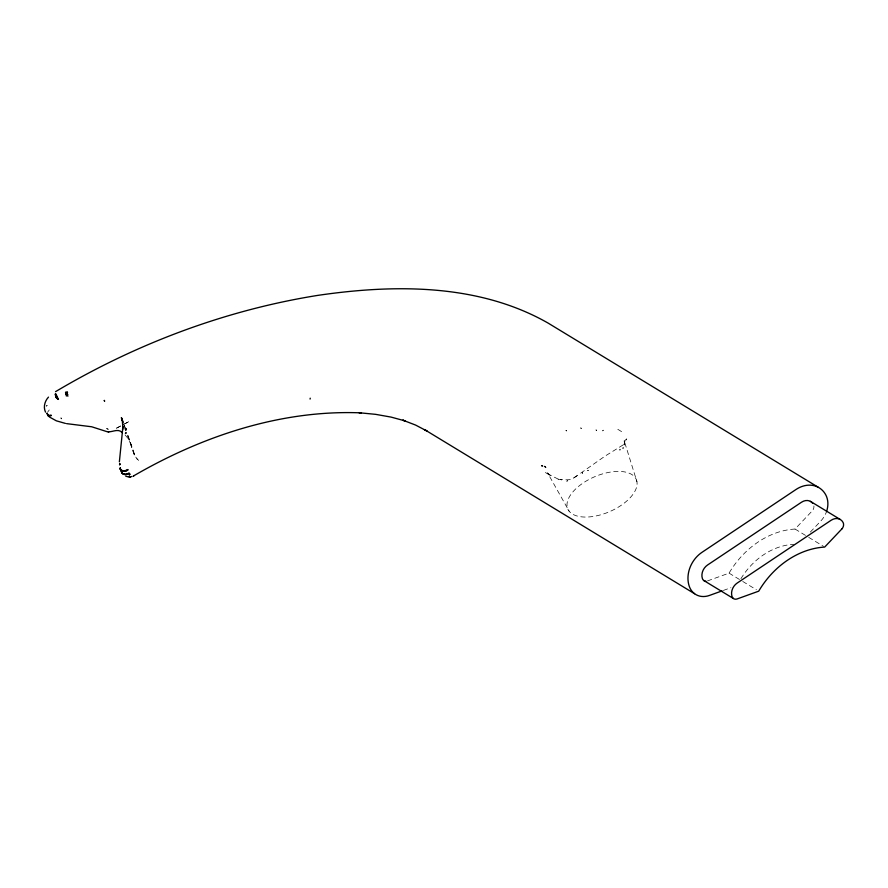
<?xml version="1.0" encoding="UTF-8"?>
<svg xmlns="http://www.w3.org/2000/svg" width="888" height="888" viewBox="0 0 888 888"><rect width="100%" height="100%" fill="white"/><g stroke="black" fill="none" stroke-linecap="round" stroke-linejoin="round"><path stroke-width="0.67" stroke-dasharray="4.44 3.33" d="M624.475 443.068L624.497 442.291L624.209 444.999L624.919 440.77L624.031 444.766L625.041 443.734L605.039 456.11L578.41 474.78M137.318 459.374L136.708 458.741M624.919 440.77L624.675 441.358M626.273 439.738L626.728 438.872L625.751 440.182L626.173 439.271M541.969 465.601L541.713 466.178L541.236 465.634L542.834 466.233L542.712 465.667L542.113 466.167M545.865 467.132L544.111 466.034L546.686 468.72L545.865 467.132L545.898 467.71M47.73 411.999L49.251 409.945M707.47 580.919L729.059 573.137A80.719 65.335 -58.7 0 1 795.038 529.037L812.176 510.944A5.372 4.351 -58.7 0 0 813.908 505.982M810.333 532.079L820.801 521.034A21.49 17.394 -58.7 0 0 826.506 511.655M574.07 477.811L578.721 474.569L572.882 478.443C569.596 481.884 548.706 477.511 561.838 479.842L561.283 479.764M116.273 428.294L123.565 424.442M124.775 423.798L129.637 421.234L115.551 428.66M544.2 466.6L544.821 466.899M723.343 590.431L730.902 587.712M558.319 479.154L548.84 474.414L551.259 475.968L547.663 473.36L549.705 475.069L548.04 473.659L548.951 474.78L547.552 472.827L569.13 511.188M795.038 529.037L807.581 536.663M808.724 537.362L823.553 546.375M617.815 429.326L622.599 432.234M729.059 573.137L741.602 580.763M742.745 581.451L756.432 589.776M545.387 472.516L550.172 475.424M138.639 460.461L135.376 456.698L127.495 433.999M125.075 434.909L127.939 438.372L132.667 447.841M124.198 425.186L125.141 427.705M127.661 435.697L134.832 456.343L127.694 435.442M124.12 424.986L125.019 427.594M636.929 481.662A37.274 18.981 -23.3 0 0 581.684 483.993A37.274 18.981 -23.3 0 0 587.512 517.027A37.274 18.981 -23.3 0 0 636.929 481.662L624.042 440.304L624.508 443.179L624.464 442.568M545.343 466.7L545.399 467.277M740.903 578.743A64.602 52.292 -58.7 0 1 794.471 544.311M310.123 397.946L310.045 399.3L310.123 397.946M620.024 449.228L619.935 450.105L620.024 449.228M623.099 447.552L622.988 448.529L623.099 447.552M61.516 418.215L61.339 418.914L60.784 417.882L61.516 418.215M582.672 472.56L582.428 473.315L582.672 472.56M567.51 480.719L566.888 481.207L567.51 480.719M603.174 430.203L602.808 430.835L603.174 430.203M600.643 423.299L600.643 423.299M588.311 470.64L587.69 470.318L588.311 470.64M47.097 405.583L46.376 406.038L47.097 405.583M108.203 429.215L106.704 428.649L108.203 429.215M566.6 430.913L565.989 430.403L566.6 430.913M617.748 432.201L617.748 432.201M596.403 430.658L596.07 429.892L596.403 430.658M581.185 428.66L580.874 427.883L581.185 428.66"/><path stroke-width="1.33" d="M120.169 468.964C120.213 465.656 119.78 471.417 122.211 470.973C123.854 471.35 127.728 471.428 127.828 469.541C126.573 471.794 119.347 471.539 120.324 467.821M126.052 429.448L126.052 428.749M119.369 461.871L122.888 426.95L122.921 427.616L122.167 419.081L122.333 419.758M47.031 413.109L48.152 415.751L51.382 415.506L47.741 415.451L47.242 413.375L48.152 415.751L51.238 415.34M122.555 429.947L122.977 426.296M119.514 464.224L120.024 463.658L119.569 464.946L120.08 464.313M129.104 472.893L128.527 473.681C125.93 475.679 121.201 474.425 121.201 470.784M48.485 397.114C44.789 401.021 43.079 407.126 45.521 412.121M126.307 429.037L125.519 429.537M122.222 432.623C118.237 427.972 111.999 432.489 108.214 431.668M55.544 391.652C135.453 344.156 224.009 310.645 315.862 295.693L317.571 295.415C394.405 284.149 478.699 283.494 548.107 323.088L818.214 487.246M134.021 475.657L133.422 475.968L134.021 475.657C202.519 435.919 281.352 409.612 361.25 412.865L359.007 412.731L375.602 414.341L391.109 417.105L405.405 420.99L402.786 420.146L415.628 425.086L427.05 431.08L424.475 429.57L694.583 593.728M58.43 399.411L56.566 398.068L55.289 394.738L55.844 393.817L58.43 399.411L56.566 398.068L57.143 397.802L56.199 397.436L56.788 397.169L55.877 396.77L56.477 396.503L55.622 396.092L56.233 395.826L55.211 394.083M127.117 470.263L127.916 469.907L122.955 471.14L120.235 469.197M722.077 590.886L709.468 595.437A21.49 17.394 -58.7 0 1 689.266 586.302A26.862 21.745 -58.7 0 1 702.042 552.292L796.014 489.488A26.862 21.745 -58.7 0 1 825.84 495.016A21.49 17.394 -58.7 0 1 826.506 511.655M132.001 476.545L128.471 476.923L125.741 476.201M108.713 432.212L91.697 426.773L66.567 423.632M129.959 476.834L130.603 476.745L129.215 476.934M66.245 395.882L68.087 395.981M65.423 423.41L56.321 420.823L49.251 416.894M810.389 501.332L840.037 519.358M703.751 580.486L733.41 598.512M122.788 421.411L121.379 417.638L123.177 422.799M124.964 427.961L125.863 430.536M812.62 503.185A10.745 8.702 -58.7 0 0 801.498 502.231L707.536 565.023A10.745 8.702 -58.7 0 0 702.419 578.632A5.372 4.351 -58.7 0 0 705.882 581.196M126.041 432.878L125.474 433.455L126.041 432.878M67.433 392.241L67.444 392.84L65.546 392.918L67.421 392.54L65.523 392.296L67.433 392.241M104.307 400.444L104.573 401.143L104.307 400.444M121.356 471.006C121.223 474.47 126.041 475.169 128.372 473.404C126.707 475.169 121.823 475.169 121.356 471.006M129.892 474.114L129.359 474.869L129.892 474.114M841.835 528.971L824.697 547.064A80.719 65.335 -58.7 0 0 758.718 591.164L737.129 598.945A5.372 4.351 -58.7 0 1 732.078 596.658A10.745 8.702 -58.7 0 1 737.195 583.05L831.157 520.246A10.745 8.702 -58.7 0 1 843.089 522.466A5.372 4.351 -58.7 0 1 841.835 528.971M67.61 394.339L65.867 394.76C68.332 395.093 67.954 393.495 65.723 394.161L67.61 394.339"/></g></svg>
